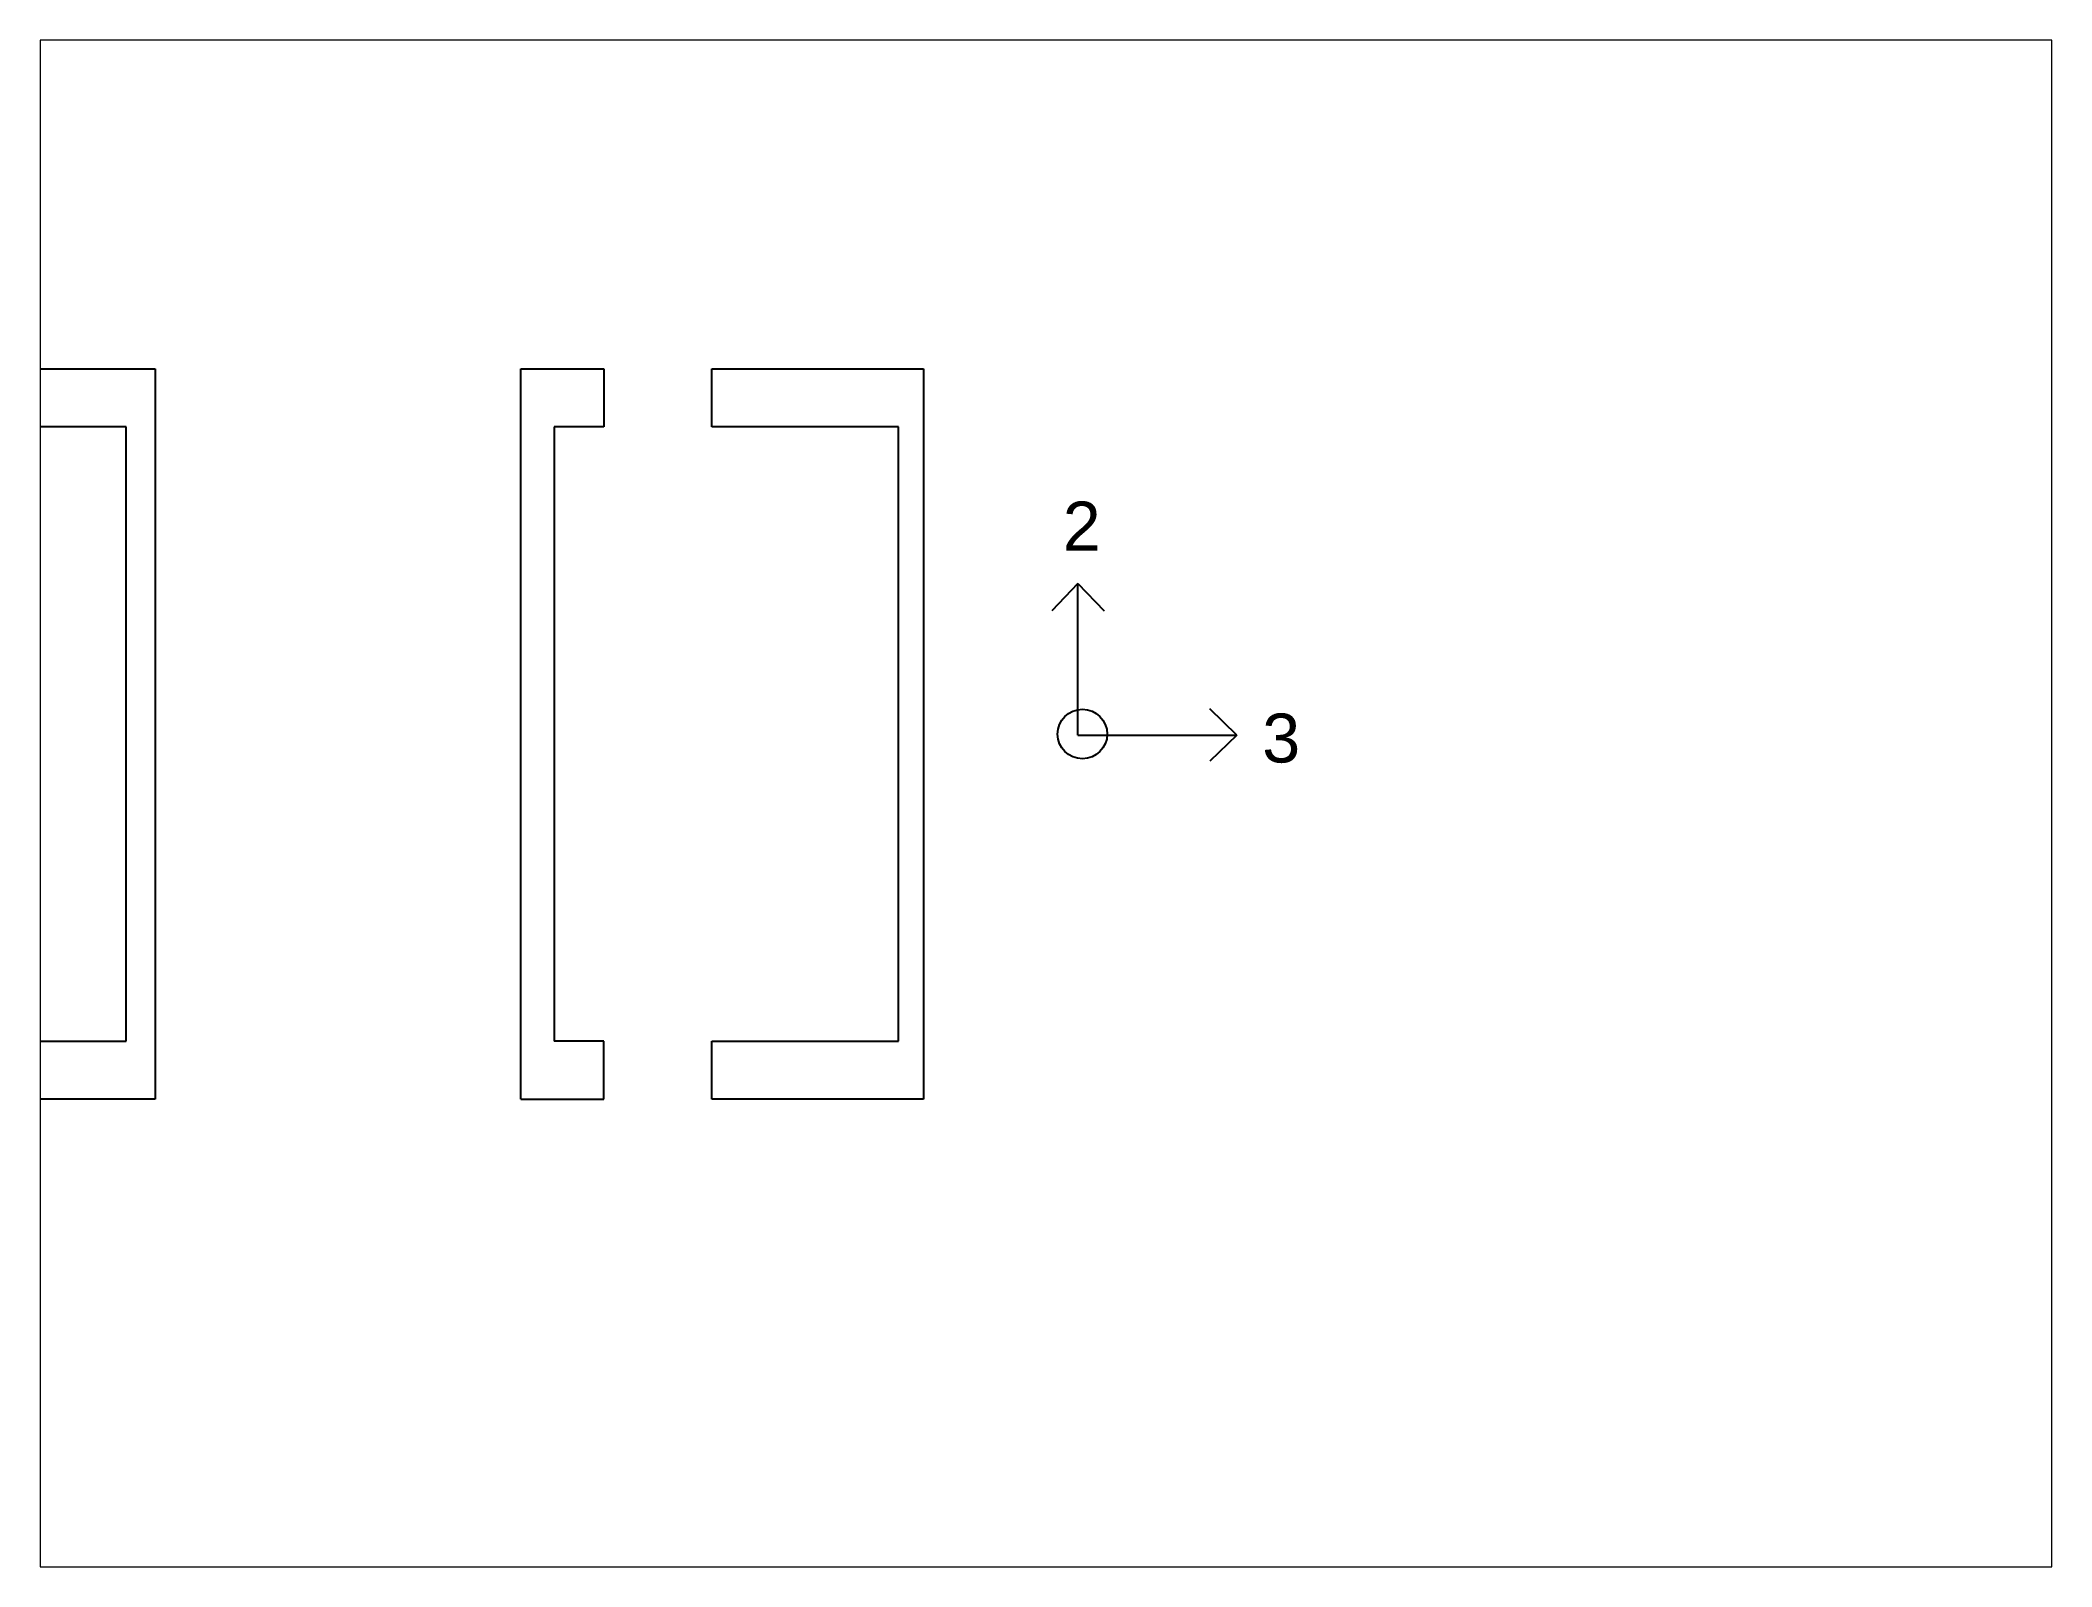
# Paper-space layout 'Layout2' of a CAD drawing. Header units: millimetres. Extents: x 26 to 231, y 20 to 176.
# The model-space entities are those that its viewports show. They can reach past a viewport. Long polylines and large blocks are cut down to what shows.
import ezdxf

# ---------------------------------------------------------------- set-up
doc = ezdxf.new("R2010")
doc.units = ezdxf.units.MM
doc.styles.get("Standard").update_dxf_attribs({"font": 'arial.ttf'})

msp = doc.modelspace()

# ---------------------------------------------------------------- linework, layer by layer
for p, q in [((34961, 4471), (36636, 4471)), ((36636, 4471), (36636, -4469)), ((41111, 4471), (42127, 4471)), ((41111, -4469), (41111, 4471)), ((42127, 4471), (42127, 3760)), ((43447, 3761), (43447, 4471)), ((43447, 4471), (46037, 4471)), ((43447, 3760), (43447, 4471)), ((43447, 4471), (46037, 4471)), ((46037, 4471), (46037, -4469)), ((46037, 4471), (46037, -4469)), ((36280, 3761), (34961, 3761)), ((36280, -3759), (36280, 3761)), ((41517, 3760), (41517, -3758)), ((42127, 3760), (41517, 3760)), ((45732, 3761), (43447, 3761)), ((45732, 3761), (43447, 3760)), ((45732, -3759), (45732, 3761)), ((45732, -3759), (45732, 3761)), ((34961, -3759), (36280, -3759)), ((42127, -3758), (41517, -3758)), ((42127, -4469), (42127, -3758)), ((43447, -3758), (45732, -3759)), ((43447, -4469), (43447, -3758)), ((43447, -3758), (45732, -3759)), ((43447, -4469), (43447, -3758)), ((36636, -4469), (34961, -4469)), ((41111, -4469), (42127, -4469)), ((46037, -4469), (43447, -4469)), ((46037, -4469), (43447, -4469))]:
    msp.add_line(p, q)
msp.add_circle((47983, 0), 303)

psp = doc.layouts.new('Layout2')

# ---------------------------------------------------------------- linework, layer by layer
for p, q in [((131.77, 119.98), (129.1, 117.19)), ((131.77, 104.49), (131.77, 119.98)), ((131.77, 119.98), (134.45, 117.19)), ((148.02, 104.49), (145.23, 107.16)), ((131.77, 104.49), (148.02, 104.49)), ((148.02, 104.49), (145.23, 101.82))]:
    psp.add_line(p, q)

# ---------------------------------------------------------------- texts
at = {"char_height": 5, "attachment_point": 1}
for s, insert in [('2', (130.21, 128.35)), ('3', (150.6, 106.69))]:
    psp.add_mtext_dynamic_manual_height_columns(s, width=9.617, gutter_width=12.5, heights=[0], dxfattribs=dict(at, insert=insert))

# ---------------------------------------------------------------- viewports
at = {"layer": '0', "view_target_point": (48354.31, -632.39)}
psp.add_viewport(center=(128.5, 97.5), size=(205.6, 156), view_center_point=(-817.04, -217.22), view_height=18680.4986, dxfattribs=at)

doc.saveas('drawing.dxf')
